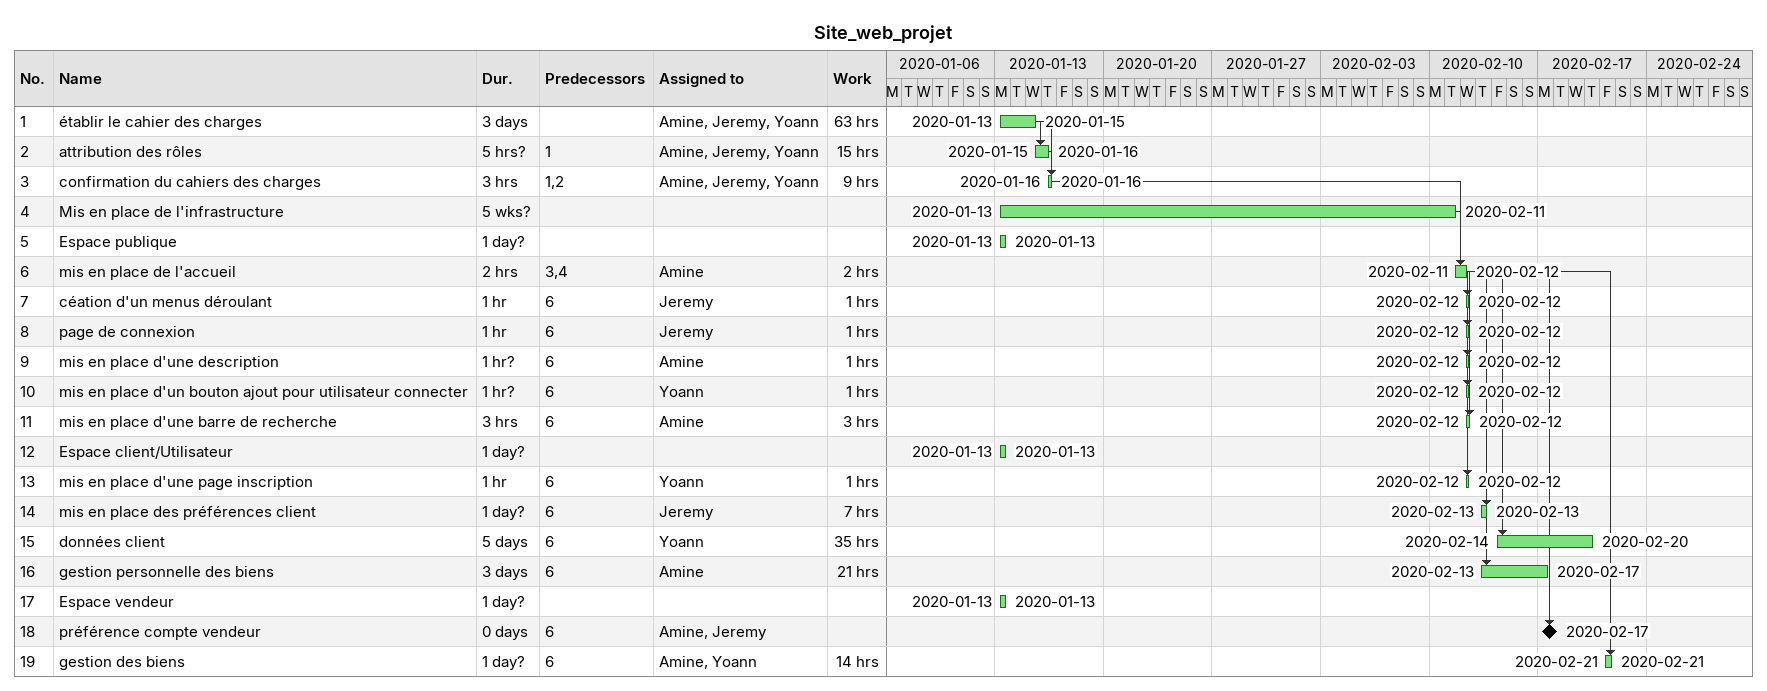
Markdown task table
Site_web_projet

| ID | Task | Duration | Start | Finish | Predecessors | Resources | Work (h) |
|---|---|---|---|---|---|---|---|
| 1 | établir le cahier des charges | 3d | 2020-01-13 | 2020-01-15 |  | Amine, Jeremy, Yoann | 63 |
| 2 | attribution des rôles | 5h? | 2020-01-15 | 2020-01-16 | 1 | Amine, Jeremy, Yoann | 15 |
| 3 | confirmation du cahiers des charges | 3h | 2020-01-16 | 2020-01-16 | 1, 2 | Amine, Jeremy, Yoann | 9 |
| 4 | Mis en place de l'infrastructure | 5w? | 2020-01-13 | 2020-02-11 |  |  |  |
| 5 | Espace publique | 1d? | 2020-01-13 | 2020-01-13 |  |  |  |
| 6 | mis en place de l'accueil | 2h | 2020-02-11 | 2020-02-12 | 3, 4 | Amine | 2 |
| 7 | céation d'un menus déroulant | 1h | 2020-02-12 | 2020-02-12 | 6 | Jeremy | 1 |
| 8 | page de connexion | 1h | 2020-02-12 | 2020-02-12 | 6 | Jeremy | 1 |
| 9 | mis en place d'une description | 1h? | 2020-02-12 | 2020-02-12 | 6 | Amine | 1 |
| 10 | mis en place d'un bouton ajout pour utilisateur connecter | 1h? | 2020-02-12 | 2020-02-12 | 6 | Yoann | 1 |
| 11 | mis en place d'une barre de recherche | 3h | 2020-02-12 | 2020-02-12 | 6 | Amine | 3 |
| 12 | Espace client/Utilisateur | 1d? | 2020-01-13 | 2020-01-13 |  |  |  |
| 13 | mis en place d'une page inscription | 1h | 2020-02-12 | 2020-02-12 | 6 | Yoann | 1 |
| 14 | mis en place des préférences client | 1d? | 2020-02-13 | 2020-02-13 | 6 | Jeremy | 7 |
| 15 | données client | 5d | 2020-02-14 | 2020-02-20 | 6 | Yoann | 35 |
| 16 | gestion personnelle des biens | 3d | 2020-02-13 | 2020-02-17 | 6 | Amine | 21 |
| 17 | Espace vendeur | 1d? | 2020-01-13 | 2020-01-13 |  |  |  |
| 18 | préférence compte vendeur | 0d | 2020-02-17 | 2020-02-17 | 6 | Amine, Jeremy |  |
| 19 | gestion des biens | 1d? | 2020-02-21 | 2020-02-21 | 6 | Amine, Yoann | 14 |
